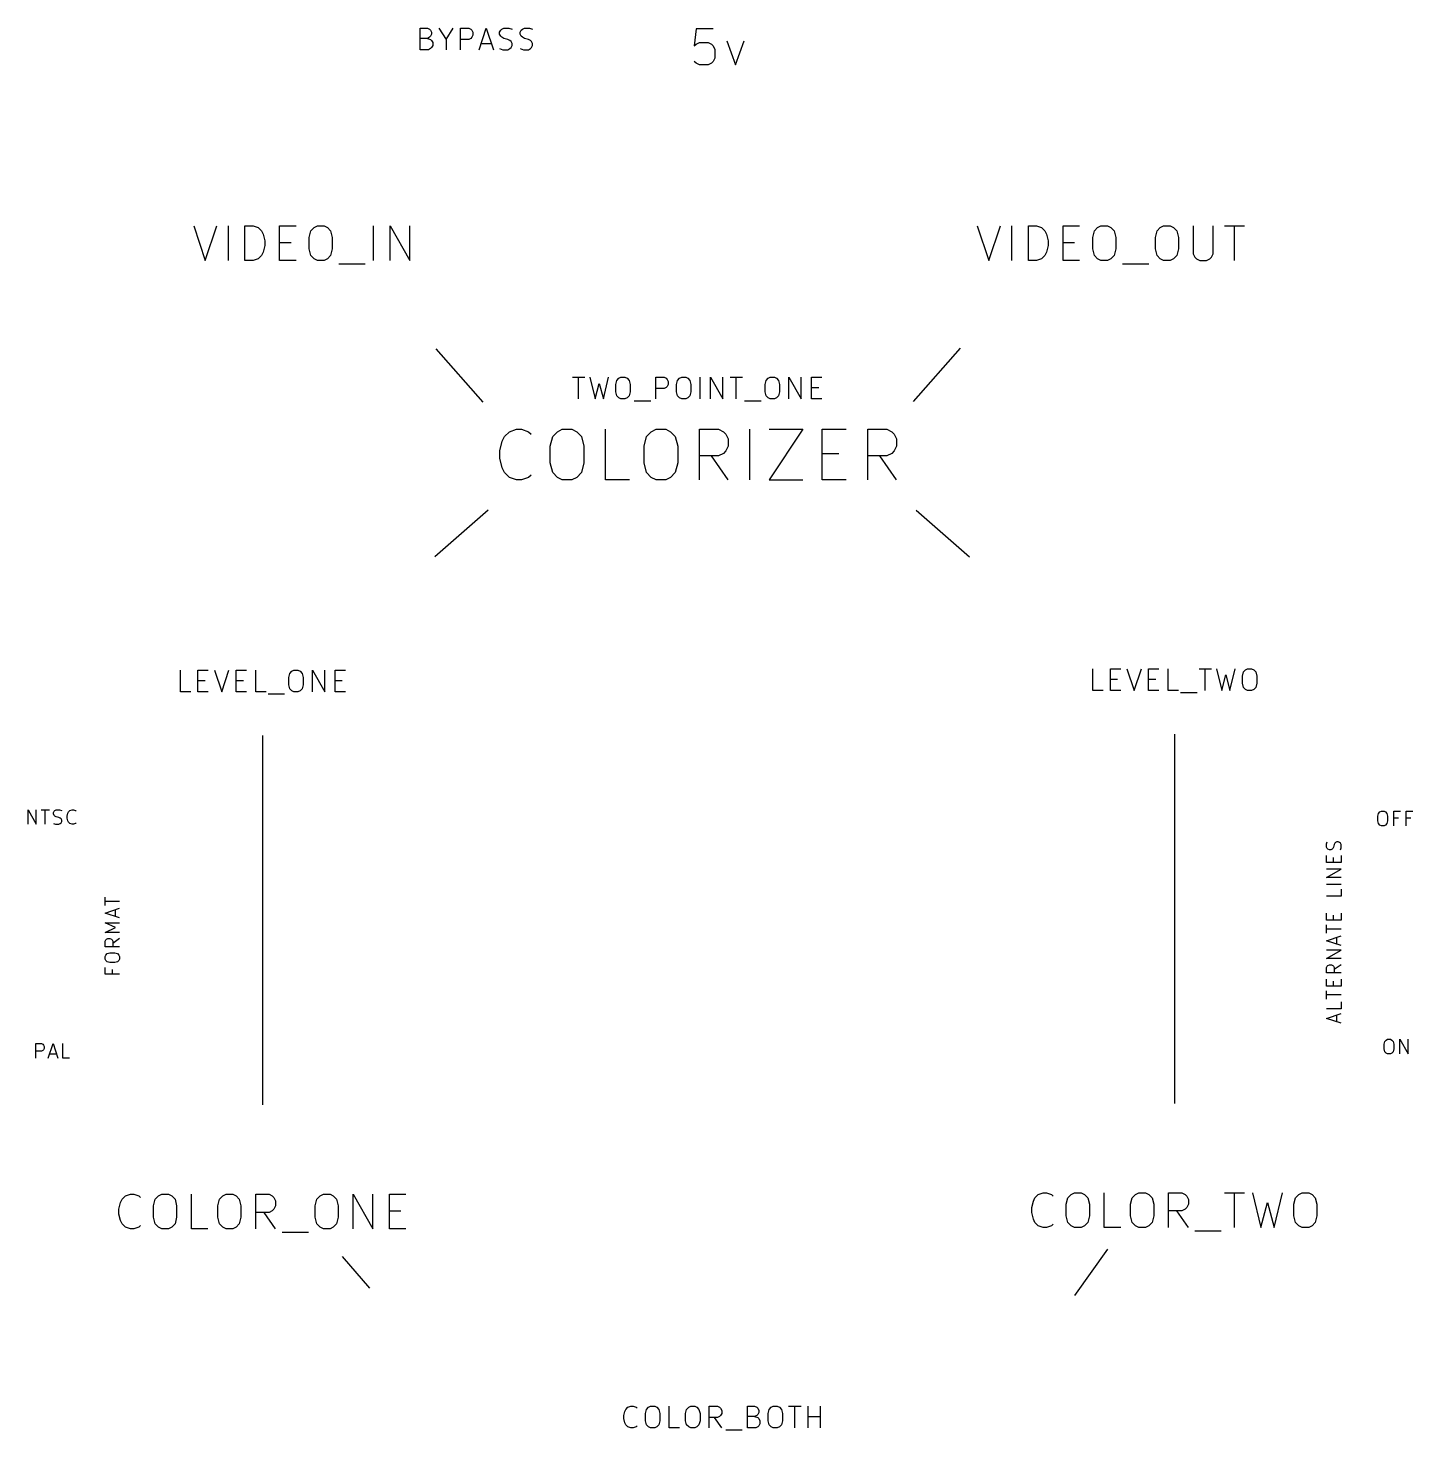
# Model space of a CAD drawing. Header units: centimetres. Extents: x 0.22 to 9.82, y 0.17 to 9.89.
import ezdxf

# ---------------------------------------------------------------- set-up
doc = ezdxf.new("R2010")
doc.units = ezdxf.units.CM
doc.layers.get('0').update_dxf_attribs({"linetype": 'CONTINUOUS'})

msp = doc.modelspace()

# ---------------------------------------------------------------- linework, layer by layer
at = {"color": 7}
for points in [[(2.991786, 9.815894), (3.013214, 9.808751), (3.020357, 9.801609), (3.0275, 9.787323), (3.0275, 9.765894), (3.020357, 9.751609), (3.013214, 9.744466), (2.998928, 9.737323), (2.941786, 9.737323), (2.941786, 9.887323), (2.991786, 9.887323), (3.006071, 9.88018), (3.013214, 9.873037), (3.020357, 9.858752), (3.020357, 9.844466), (3.013214, 9.83018), (3.006071, 9.823037), (2.991786, 9.815894), (2.941786, 9.815894)], [(3.070357, 9.887323), (3.120357, 9.808751), (3.170357, 9.887323)], [(3.220357, 9.737323), (3.220357, 9.887323), (3.2775, 9.887323), (3.291786, 9.88018), (3.298928, 9.873037), (3.306071, 9.858752), (3.306071, 9.837323), (3.298928, 9.823037), (3.291786, 9.815894), (3.2775, 9.808751), (3.220357, 9.808751)], [(3.348928, 9.737323), (3.398928, 9.887323), (3.448929, 9.737323)], [(3.491786, 9.744466), (3.513214, 9.737323), (3.548928, 9.737323), (3.563214, 9.744466), (3.570357, 9.751609), (3.5775, 9.765894), (3.5775, 9.78018), (3.570357, 9.794466), (3.563214, 9.801609), (3.548928, 9.808751), (3.520357, 9.815894), (3.506071, 9.823037), (3.498928, 9.83018), (3.491786, 9.844466), (3.491786, 9.858752), (3.498928, 9.873037), (3.506071, 9.88018), (3.520357, 9.887323), (3.556071, 9.887323), (3.5775, 9.88018)], [(3.634643, 9.744466), (3.656071, 9.737323), (3.691786, 9.737323), (3.706071, 9.744466), (3.713214, 9.751609), (3.720357, 9.765894), (3.720357, 9.78018), (3.713214, 9.794466), (3.706071, 9.801609), (3.691786, 9.808751), (3.663214, 9.815894), (3.648928, 9.823037), (3.641786, 9.83018), (3.634643, 9.844466), (3.634643, 9.858752), (3.641786, 9.873037), (3.648928, 9.88018), (3.663214, 9.887323), (3.698928, 9.887323), (3.720357, 9.88018)], [(4.971786, 9.882085), (4.852738, 9.882085), (4.840833, 9.763037), (4.852738, 9.774942), (4.876548, 9.786847), (4.936071, 9.786847), (4.959881, 9.774942), (4.971786, 9.763037), (4.98369, 9.739228), (4.98369, 9.679704), (4.971786, 9.655894), (4.959881, 9.64399), (4.936071, 9.632085), (4.876548, 9.632085), (4.852738, 9.64399), (4.840833, 9.655894)], [(3.120357, 9.808751), (3.120357, 9.737323)], [(3.363214, 9.78018), (3.434643, 9.78018)], [(5.067024, 9.798751), (5.126548, 9.632085), (5.186071, 9.798751)], [(1.371786, 8.516609), (1.451786, 8.276609), (1.531786, 8.516609)], [(1.611786, 8.276609), (1.611786, 8.516609)], [(2.080357, 8.276609), (1.966071, 8.276609), (1.966071, 8.516609), (2.080357, 8.516609)], [(2.6175, 8.276609), (2.6175, 8.516609)], [(2.731786, 8.276609), (2.731786, 8.516609), (2.868928, 8.276609), (2.868928, 8.516609)], [(6.801786, 8.516609), (6.881786, 8.276609), (6.961786, 8.516609)], [(7.041786, 8.276609), (7.041786, 8.516609)], [(7.510357, 8.276609), (7.396071, 8.276609), (7.396071, 8.516609), (7.510357, 8.516609)], [(8.298928, 8.516609), (8.298928, 8.322323), (8.310357, 8.299466), (8.321786, 8.288037), (8.344643, 8.276609), (8.390357, 8.276609), (8.413214, 8.288037), (8.424643, 8.299466), (8.436071, 8.322323), (8.436071, 8.516609)], [(8.516071, 8.516609), (8.653214, 8.516609)], [(8.584643, 8.276609), (8.584643, 8.516609)], [(1.966071, 8.402323), (2.046071, 8.402323)], [(7.396071, 8.402323), (7.476071, 8.402323)], [(2.3775, 8.253751), (2.560357, 8.253751)], [(7.8075, 8.253751), (7.990357, 8.253751)], [(3.3775, 7.29518), (3.0525, 7.66518)], [(6.6825, 7.67018), (6.3575, 7.30018)], [(3.996071, 7.467323), (4.081786, 7.467323)], [(4.038928, 7.317323), (4.038928, 7.467323)], [(4.1175, 7.467323), (4.153214, 7.317323), (4.181786, 7.424466), (4.210357, 7.317323), (4.246071, 7.467323)], [(4.574643, 7.317323), (4.574643, 7.467323), (4.631786, 7.467323), (4.646071, 7.46018), (4.653214, 7.453037), (4.660357, 7.438751), (4.660357, 7.417323), (4.653214, 7.403037), (4.646071, 7.395894), (4.631786, 7.388751), (4.574643, 7.388751)], [(4.881786, 7.317323), (4.881786, 7.467323)], [(4.953214, 7.317323), (4.953214, 7.467323), (5.038928, 7.317323), (5.038928, 7.467323)], [(5.088928, 7.467323), (5.174643, 7.467323)], [(5.131786, 7.317323), (5.131786, 7.467323)], [(5.496071, 7.317323), (5.496071, 7.467323), (5.581786, 7.317323), (5.581786, 7.467323)], [(5.724643, 7.317323), (5.653214, 7.317323), (5.653214, 7.467323), (5.724643, 7.467323)], [(5.653214, 7.395894), (5.703214, 7.395894)], [(4.424643, 7.303037), (4.538928, 7.303037)], [(5.188928, 7.303037), (5.303214, 7.303037)], [(3.709167, 6.79018), (3.6925, 6.773513), (3.6425, 6.756847), (3.609167, 6.756847), (3.559167, 6.773513), (3.525833, 6.806847), (3.509167, 6.84018), (3.4925, 6.906847), (3.4925, 6.956847), (3.509167, 7.023513), (3.525833, 7.056847), (3.559167, 7.09018), (3.609167, 7.106847), (3.6425, 7.106847), (3.6925, 7.09018), (3.709167, 7.073513)], [(4.3925, 6.756847), (4.225833, 6.756847), (4.225833, 7.106847)], [(4.875833, 6.756847), (4.875833, 7.106847), (5.009167, 7.106847), (5.0425, 7.09018), (5.059167, 7.073513), (5.075833, 7.04018), (5.075833, 6.99018), (5.059167, 6.956847), (5.0425, 6.94018), (5.009167, 6.923513), (4.875833, 6.923513)], [(5.225833, 6.756847), (5.225833, 7.106847)], [(5.359167, 7.106847), (5.5925, 7.106847), (5.359167, 6.756847), (5.5925, 6.756847)], [(5.8925, 6.756847), (5.725833, 6.756847), (5.725833, 7.106847), (5.8925, 7.106847)], [(6.0425, 6.756847), (6.0425, 7.106847), (6.175833, 7.106847), (6.209167, 7.09018), (6.225833, 7.073513), (6.2425, 7.04018), (6.2425, 6.99018), (6.225833, 6.956847), (6.209167, 6.94018), (6.175833, 6.923513), (6.0425, 6.923513)], [(5.075833, 6.756847), (4.959167, 6.923513)], [(5.725833, 6.94018), (5.8425, 6.94018)], [(6.2425, 6.756847), (6.125833, 6.923513)], [(3.4125, 6.54768), (3.0425, 6.22268)], [(6.7475, 6.22018), (6.3775, 6.54518)], [(7.674643, 5.297323), (7.603214, 5.297323), (7.603214, 5.447323)], [(7.796071, 5.297323), (7.724643, 5.297323), (7.724643, 5.447323), (7.796071, 5.447323)], [(7.838928, 5.447323), (7.888928, 5.297323), (7.938928, 5.447323)], [(8.060357, 5.297323), (7.988928, 5.297323), (7.988928, 5.447323), (8.060357, 5.447323)], [(8.196071, 5.297323), (8.124643, 5.297323), (8.124643, 5.447323)], [(8.338928, 5.447323), (8.424643, 5.447323)], [(8.381786, 5.297323), (8.381786, 5.447323)], [(8.460357, 5.447323), (8.496071, 5.297323), (8.524643, 5.404466), (8.553214, 5.297323), (8.588928, 5.447323)], [(1.351071, 5.287323), (1.279643, 5.287323), (1.279643, 5.437323)], [(1.4725, 5.287323), (1.401071, 5.287323), (1.401071, 5.437323), (1.4725, 5.437323)], [(1.401071, 5.365894), (1.451071, 5.365894)], [(1.515357, 5.437323), (1.565357, 5.287323), (1.615357, 5.437323)], [(1.736786, 5.287323), (1.665357, 5.287323), (1.665357, 5.437323), (1.736786, 5.437323)], [(1.665357, 5.365894), (1.715357, 5.365894)], [(1.8725, 5.287323), (1.801071, 5.287323), (1.801071, 5.437323)], [(2.193928, 5.287323), (2.193928, 5.437323), (2.279643, 5.287323), (2.279643, 5.437323)], [(2.4225, 5.287323), (2.351071, 5.287323), (2.351071, 5.437323), (2.4225, 5.437323)], [(2.351071, 5.365894), (2.401071, 5.365894)], [(7.724643, 5.375894), (7.774643, 5.375894)], [(7.988928, 5.375894), (8.038928, 5.375894)], [(1.886786, 5.273037), (2.001071, 5.273037)], [(8.210357, 5.283037), (8.324643, 5.283037)], [(1.8475, 4.98518), (1.8475, 2.42518)], [(8.1675, 4.99518), (8.1675, 2.43518)], [(0.223214, 4.369942), (0.223214, 4.469942), (0.280357, 4.369942), (0.280357, 4.469942)], [(0.31369, 4.469942), (0.370833, 4.469942)], [(0.342262, 4.369942), (0.342262, 4.469942)], [(0.399405, 4.374704), (0.41369, 4.369942), (0.4375, 4.369942), (0.447024, 4.374704), (0.451786, 4.379466), (0.456548, 4.38899), (0.456548, 4.398513), (0.451786, 4.408037), (0.447024, 4.412799), (0.4375, 4.417561), (0.418452, 4.422323), (0.408928, 4.427085), (0.404167, 4.431847), (0.399405, 4.44137), (0.399405, 4.450894), (0.404167, 4.460418), (0.408928, 4.46518), (0.418452, 4.469942), (0.442262, 4.469942), (0.456548, 4.46518)], [(0.556548, 4.379466), (0.551786, 4.374704), (0.5375, 4.369942), (0.527976, 4.369942), (0.51369, 4.374704), (0.504167, 4.384228), (0.499405, 4.393751), (0.494643, 4.412799), (0.494643, 4.427085), (0.499405, 4.446132), (0.504167, 4.455656), (0.51369, 4.46518), (0.527976, 4.469942), (0.5375, 4.469942), (0.551786, 4.46518), (0.556548, 4.460418)], [(9.687976, 4.359942), (9.687976, 4.459942), (9.735595, 4.459942)], [(9.72131, 4.412323), (9.687976, 4.412323)], [(9.77369, 4.359942), (9.77369, 4.459942), (9.821309, 4.459942)], [(9.807024, 4.412323), (9.77369, 4.412323)], [(9.317976, 4.191847), (9.322738, 4.206132), (9.322738, 4.229942), (9.317976, 4.239466), (9.313214, 4.244228), (9.30369, 4.24899), (9.294167, 4.24899), (9.284643, 4.244228), (9.279881, 4.239466), (9.275119, 4.229942), (9.270357, 4.210894), (9.265595, 4.20137), (9.260833, 4.196609), (9.251309, 4.191847), (9.241786, 4.191847), (9.232262, 4.196609), (9.2275, 4.20137), (9.222738, 4.210894), (9.222738, 4.234704), (9.2275, 4.24899)], [(9.322738, 4.153752), (9.322738, 4.106132), (9.222738, 4.106132), (9.222738, 4.153752)], [(9.270357, 4.106132), (9.270357, 4.139466)], [(9.322738, 4.001371), (9.222738, 4.001371), (9.322738, 4.058513), (9.222738, 4.058513)], [(9.322738, 3.953752), (9.222738, 3.953752)], [(9.322738, 3.920418), (9.322738, 3.872799), (9.222738, 3.872799)], [(0.757738, 3.806847), (0.757738, 3.86399)], [(0.857738, 3.835418), (0.757738, 3.835418)], [(0.857738, 3.721132), (0.757738, 3.754466), (0.857738, 3.787799)], [(0.829167, 3.730656), (0.829167, 3.778275)], [(9.322738, 3.753751), (9.322738, 3.706132), (9.222738, 3.706132), (9.222738, 3.753751)], [(9.270357, 3.706132), (9.270357, 3.739466)], [(0.857738, 3.621132), (0.757738, 3.621132), (0.829167, 3.654466), (0.757738, 3.687799), (0.857738, 3.687799)], [(9.222738, 3.615656), (9.222738, 3.672799)], [(9.322738, 3.644228), (9.222738, 3.644228)], [(9.322738, 3.529942), (9.222738, 3.563275), (9.322738, 3.596609)], [(0.857738, 3.521132), (0.757738, 3.521132), (0.757738, 3.559228), (0.7625, 3.568752), (0.767262, 3.573513), (0.776786, 3.578275), (0.791071, 3.578275), (0.800595, 3.573513), (0.805357, 3.568752), (0.810119, 3.559228), (0.810119, 3.521132)], [(0.857738, 3.578275), (0.810119, 3.544942)], [(9.294167, 3.539466), (9.294167, 3.587085)], [(9.322738, 3.439466), (9.222738, 3.439466), (9.322738, 3.496609), (9.222738, 3.496609)], [(0.857738, 3.330656), (0.757738, 3.330656), (0.757738, 3.378275)], [(0.805357, 3.36399), (0.805357, 3.330656)], [(9.322738, 3.339466), (9.222738, 3.339466), (9.222738, 3.377561), (9.2275, 3.387085), (9.232262, 3.391847), (9.241786, 3.396609), (9.256071, 3.396609), (9.265595, 3.391847), (9.270357, 3.387085), (9.275119, 3.377561), (9.275119, 3.339466)], [(9.322738, 3.396609), (9.275119, 3.363275)], [(9.322738, 3.296609), (9.322738, 3.24899), (9.222738, 3.24899), (9.222738, 3.296609)], [(9.222738, 3.158513), (9.222738, 3.215656)], [(9.270357, 3.24899), (9.270357, 3.282323)], [(9.322738, 3.187085), (9.222738, 3.187085)], [(9.322738, 3.139466), (9.322738, 3.091847), (9.222738, 3.091847)], [(9.322738, 2.991847), (9.222738, 3.02518), (9.322738, 3.058513)], [(9.294167, 3.001371), (9.294167, 3.04899)], [(0.277976, 2.749942), (0.277976, 2.849942), (0.316071, 2.849942), (0.325595, 2.84518), (0.330357, 2.840418), (0.335119, 2.830894), (0.335119, 2.816609), (0.330357, 2.807085), (0.325595, 2.802323), (0.316071, 2.797561), (0.277976, 2.797561)], [(0.36369, 2.749942), (0.397024, 2.849942), (0.430357, 2.749942)], [(0.511309, 2.749942), (0.46369, 2.749942), (0.46369, 2.849942)], [(9.73131, 2.779942), (9.73131, 2.879942), (9.788452, 2.779942), (9.788452, 2.879942)], [(0.373214, 2.778513), (0.420833, 2.778513)], [(1.001786, 1.589466), (0.990357, 1.578037), (0.956071, 1.566609), (0.933214, 1.566609), (0.898928, 1.578037), (0.876071, 1.600894), (0.864643, 1.623751), (0.853214, 1.669466), (0.853214, 1.703751), (0.864643, 1.749466), (0.876071, 1.772323), (0.898928, 1.79518), (0.933214, 1.806609), (0.956071, 1.806609), (0.990357, 1.79518), (1.001786, 1.783751)], [(1.470357, 1.566609), (1.356071, 1.566609), (1.356071, 1.806609)], [(1.801786, 1.566609), (1.801786, 1.806609), (1.893214, 1.806609), (1.916071, 1.79518), (1.9275, 1.783751), (1.938928, 1.760894), (1.938928, 1.726609), (1.9275, 1.703751), (1.916071, 1.692323), (1.893214, 1.680894), (1.801786, 1.680894)], [(2.476071, 1.566609), (2.476071, 1.806609), (2.613214, 1.566609), (2.613214, 1.806609)], [(2.841786, 1.566609), (2.7275, 1.566609), (2.7275, 1.806609), (2.841786, 1.806609)], [(7.3275, 1.599466), (7.316071, 1.588037), (7.281786, 1.576609), (7.258928, 1.576609), (7.224643, 1.588037), (7.201786, 1.610894), (7.190357, 1.633752), (7.178928, 1.679466), (7.178928, 1.713752), (7.190357, 1.759466), (7.201786, 1.782323), (7.224643, 1.80518), (7.258928, 1.816609), (7.281786, 1.816609), (7.316071, 1.80518), (7.3275, 1.793752)], [(7.796071, 1.576609), (7.681786, 1.576609), (7.681786, 1.816609)], [(8.1275, 1.576609), (8.1275, 1.816609), (8.218928, 1.816609), (8.241786, 1.80518), (8.253214, 1.793752), (8.264643, 1.770894), (8.264643, 1.736609), (8.253214, 1.713752), (8.241786, 1.702323), (8.218928, 1.690894), (8.1275, 1.690894)], [(8.516071, 1.816609), (8.653214, 1.816609)], [(8.584643, 1.576609), (8.584643, 1.816609)], [(8.710357, 1.816609), (8.7675, 1.576609), (8.813214, 1.748037), (8.858928, 1.576609), (8.916071, 1.816609)], [(1.938928, 1.566609), (1.858928, 1.680894)], [(2.7275, 1.692323), (2.8075, 1.692323)], [(8.264643, 1.576609), (8.184643, 1.690894)], [(1.984643, 1.543752), (2.1675, 1.543752)], [(8.310357, 1.553752), (8.493214, 1.553752)], [(2.5925, 1.15518), (2.4025, 1.37518)], [(7.4775, 1.10518), (7.7075, 1.42518)], [(4.444643, 0.201609), (4.4375, 0.194466), (4.416071, 0.187323), (4.401786, 0.187323), (4.380357, 0.194466), (4.366071, 0.208751), (4.358929, 0.223037), (4.351786, 0.251609), (4.351786, 0.273037), (4.358929, 0.301609), (4.366071, 0.315894), (4.380357, 0.33018), (4.401786, 0.337323), (4.416071, 0.337323), (4.4375, 0.33018), (4.444643, 0.323037)], [(4.7375, 0.187323), (4.666071, 0.187323), (4.666071, 0.337323)], [(4.944643, 0.187323), (4.944643, 0.337323), (5.001786, 0.337323), (5.016071, 0.33018), (5.023214, 0.323037), (5.030357, 0.308751), (5.030357, 0.287323), (5.023214, 0.273037), (5.016071, 0.265894), (5.001786, 0.258752), (4.944643, 0.258752)], [(5.258928, 0.265894), (5.280357, 0.258752), (5.2875, 0.251609), (5.294643, 0.237323), (5.294643, 0.215894), (5.2875, 0.201609), (5.280357, 0.194466), (5.266071, 0.187323), (5.208928, 0.187323), (5.208928, 0.337323), (5.258928, 0.337323), (5.273214, 0.33018), (5.280357, 0.323037), (5.2875, 0.308751), (5.2875, 0.294466), (5.280357, 0.28018), (5.273214, 0.273037), (5.258928, 0.265894), (5.208928, 0.265894)], [(5.494643, 0.337323), (5.580357, 0.337323)], [(5.5375, 0.187323), (5.5375, 0.337323)], [(5.630357, 0.187323), (5.630357, 0.337323)], [(5.716071, 0.187323), (5.716071, 0.337323)], [(5.030357, 0.187323), (4.980357, 0.258752)], [(5.630357, 0.265894), (5.716071, 0.265894)], [(5.058928, 0.173037), (5.173214, 0.173037)]]:
    msp.add_lwpolyline(points, dxfattribs=at)
for points in [[(1.726071, 8.276609), (1.726071, 8.516609), (1.783214, 8.516609), (1.8175, 8.50518), (1.840357, 8.482323), (1.851786, 8.459466), (1.863214, 8.413752), (1.863214, 8.379466), (1.851786, 8.333751), (1.840357, 8.310894), (1.8175, 8.288037), (1.783214, 8.276609)], [(2.228928, 8.516609), (2.274643, 8.516609), (2.2975, 8.50518), (2.320357, 8.482323), (2.331786, 8.436609), (2.331786, 8.356609), (2.320357, 8.310894), (2.2975, 8.288037), (2.274643, 8.276609), (2.228928, 8.276609), (2.206071, 8.288037), (2.183214, 8.310894), (2.171786, 8.356609), (2.171786, 8.436609), (2.183214, 8.482323), (2.206071, 8.50518)], [(7.156071, 8.276609), (7.156071, 8.516609), (7.213214, 8.516609), (7.2475, 8.50518), (7.270357, 8.482323), (7.281786, 8.459466), (7.293214, 8.413752), (7.293214, 8.379466), (7.281786, 8.333751), (7.270357, 8.310894), (7.2475, 8.288037), (7.213214, 8.276609)], [(7.658929, 8.516609), (7.704643, 8.516609), (7.7275, 8.50518), (7.750357, 8.482323), (7.761786, 8.436609), (7.761786, 8.356609), (7.750357, 8.310894), (7.7275, 8.288037), (7.704643, 8.276609), (7.658929, 8.276609), (7.636071, 8.288037), (7.613214, 8.310894), (7.601786, 8.356609), (7.601786, 8.436609), (7.613214, 8.482323), (7.636071, 8.50518)], [(8.093214, 8.516609), (8.138929, 8.516609), (8.161786, 8.50518), (8.184643, 8.482323), (8.196071, 8.436609), (8.196071, 8.356609), (8.184643, 8.310894), (8.161786, 8.288037), (8.138929, 8.276609), (8.093214, 8.276609), (8.070357, 8.288037), (8.0475, 8.310894), (8.036071, 8.356609), (8.036071, 8.436609), (8.0475, 8.482323), (8.070357, 8.50518)], [(4.331786, 7.467323), (4.360357, 7.467323), (4.374643, 7.46018), (4.388928, 7.445894), (4.396071, 7.417323), (4.396071, 7.367323), (4.388928, 7.338751), (4.374643, 7.324466), (4.360357, 7.317323), (4.331786, 7.317323), (4.3175, 7.324466), (4.303214, 7.338751), (4.296071, 7.367323), (4.296071, 7.417323), (4.303214, 7.445894), (4.3175, 7.46018)], [(4.753214, 7.467323), (4.781786, 7.467323), (4.796071, 7.46018), (4.810357, 7.445894), (4.8175, 7.417323), (4.8175, 7.367323), (4.810357, 7.338751), (4.796071, 7.324466), (4.781786, 7.317323), (4.753214, 7.317323), (4.738929, 7.324466), (4.724643, 7.338751), (4.7175, 7.367323), (4.7175, 7.417323), (4.724643, 7.445894), (4.738929, 7.46018)], [(5.3675, 7.467323), (5.396071, 7.467323), (5.410357, 7.46018), (5.424643, 7.445894), (5.431786, 7.417323), (5.431786, 7.367323), (5.424643, 7.338751), (5.410357, 7.324466), (5.396071, 7.317323), (5.3675, 7.317323), (5.353214, 7.324466), (5.338928, 7.338751), (5.331786, 7.367323), (5.331786, 7.417323), (5.338928, 7.445894), (5.353214, 7.46018)], [(3.925833, 7.106847), (3.9925, 7.106847), (4.025833, 7.09018), (4.059167, 7.056847), (4.075833, 6.99018), (4.075833, 6.873513), (4.059167, 6.806847), (4.025833, 6.773513), (3.9925, 6.756847), (3.925833, 6.756847), (3.8925, 6.773513), (3.859167, 6.806847), (3.8425, 6.873513), (3.8425, 6.99018), (3.859167, 7.056847), (3.8925, 7.09018)], [(4.575833, 7.106847), (4.6425, 7.106847), (4.675833, 7.09018), (4.709167, 7.056847), (4.725833, 6.99018), (4.725833, 6.873513), (4.709167, 6.806847), (4.675833, 6.773513), (4.6425, 6.756847), (4.575833, 6.756847), (4.5425, 6.773513), (4.509167, 6.806847), (4.4925, 6.873513), (4.4925, 6.99018), (4.509167, 7.056847), (4.5425, 7.09018)], [(8.674643, 5.447323), (8.703214, 5.447323), (8.7175, 5.44018), (8.731786, 5.425894), (8.738929, 5.397323), (8.738929, 5.347323), (8.731786, 5.318751), (8.7175, 5.304466), (8.703214, 5.297323), (8.674643, 5.297323), (8.660357, 5.304466), (8.646071, 5.318751), (8.638929, 5.347323), (8.638929, 5.397323), (8.646071, 5.425894), (8.660357, 5.44018)], [(2.065357, 5.437323), (2.093929, 5.437323), (2.108214, 5.43018), (2.1225, 5.415894), (2.129643, 5.387323), (2.129643, 5.337323), (2.1225, 5.308751), (2.108214, 5.294466), (2.093929, 5.287323), (2.065357, 5.287323), (2.051071, 5.294466), (2.036786, 5.308751), (2.029643, 5.337323), (2.029643, 5.387323), (2.036786, 5.415894), (2.051071, 5.43018)], [(9.602262, 4.459942), (9.621309, 4.459942), (9.630833, 4.45518), (9.640357, 4.445656), (9.645119, 4.426609), (9.645119, 4.393275), (9.640357, 4.374228), (9.630833, 4.364704), (9.621309, 4.359942), (9.602262, 4.359942), (9.592738, 4.364704), (9.583214, 4.374228), (9.578452, 4.393275), (9.578452, 4.426609), (9.583214, 4.445656), (9.592738, 4.45518)], [(0.757738, 3.435418), (0.757738, 3.454466), (0.7625, 3.46399), (0.772024, 3.473513), (0.791071, 3.478275), (0.824405, 3.478275), (0.843452, 3.473513), (0.852976, 3.46399), (0.857738, 3.454466), (0.857738, 3.435418), (0.852976, 3.425894), (0.843452, 3.416371), (0.824405, 3.411609), (0.791071, 3.411609), (0.772024, 3.416371), (0.7625, 3.425894)], [(9.645595, 2.879942), (9.664643, 2.879942), (9.674167, 2.87518), (9.68369, 2.865656), (9.688452, 2.846609), (9.688452, 2.813275), (9.68369, 2.794228), (9.674167, 2.784704), (9.664643, 2.779942), (9.645595, 2.779942), (9.636071, 2.784704), (9.626548, 2.794228), (9.621786, 2.813275), (9.621786, 2.846609), (9.626548, 2.865656), (9.636071, 2.87518)], [(1.150357, 1.806609), (1.196071, 1.806609), (1.218928, 1.79518), (1.241786, 1.772323), (1.253214, 1.726609), (1.253214, 1.646609), (1.241786, 1.600894), (1.218928, 1.578037), (1.196071, 1.566609), (1.150357, 1.566609), (1.1275, 1.578037), (1.104643, 1.600894), (1.093214, 1.646609), (1.093214, 1.726609), (1.104643, 1.772323), (1.1275, 1.79518)], [(1.596071, 1.806609), (1.641786, 1.806609), (1.664643, 1.79518), (1.6875, 1.772323), (1.698928, 1.726609), (1.698928, 1.646609), (1.6875, 1.600894), (1.664643, 1.578037), (1.641786, 1.566609), (1.596071, 1.566609), (1.573214, 1.578037), (1.550357, 1.600894), (1.538928, 1.646609), (1.538928, 1.726609), (1.550357, 1.772323), (1.573214, 1.79518)], [(2.270357, 1.806609), (2.316071, 1.806609), (2.338928, 1.79518), (2.361786, 1.772323), (2.373214, 1.726609), (2.373214, 1.646609), (2.361786, 1.600894), (2.338928, 1.578037), (2.316071, 1.566609), (2.270357, 1.566609), (2.2475, 1.578037), (2.224643, 1.600894), (2.213214, 1.646609), (2.213214, 1.726609), (2.224643, 1.772323), (2.2475, 1.79518)], [(7.476071, 1.816609), (7.521786, 1.816609), (7.544643, 1.80518), (7.5675, 1.782323), (7.578928, 1.736609), (7.578928, 1.656609), (7.5675, 1.610894), (7.544643, 1.588037), (7.521786, 1.576609), (7.476071, 1.576609), (7.453214, 1.588037), (7.430357, 1.610894), (7.418928, 1.656609), (7.418928, 1.736609), (7.430357, 1.782323), (7.453214, 1.80518)], [(7.921786, 1.816609), (7.9675, 1.816609), (7.990357, 1.80518), (8.013214, 1.782323), (8.024643, 1.736609), (8.024643, 1.656609), (8.013214, 1.610894), (7.990357, 1.588037), (7.9675, 1.576609), (7.921786, 1.576609), (7.898928, 1.588037), (7.876071, 1.610894), (7.864643, 1.656609), (7.864643, 1.736609), (7.876071, 1.782323), (7.898928, 1.80518)], [(9.053214, 1.816609), (9.098928, 1.816609), (9.121786, 1.80518), (9.144643, 1.782323), (9.156071, 1.736609), (9.156071, 1.656609), (9.144643, 1.610894), (9.121786, 1.588037), (9.098928, 1.576609), (9.053214, 1.576609), (9.030357, 1.588037), (9.0075, 1.610894), (8.996071, 1.656609), (8.996071, 1.736609), (9.0075, 1.782323), (9.030357, 1.80518)], [(4.5375, 0.337323), (4.566071, 0.337323), (4.580357, 0.33018), (4.594643, 0.315894), (4.601786, 0.287323), (4.601786, 0.237323), (4.594643, 0.208751), (4.580357, 0.194466), (4.566071, 0.187323), (4.5375, 0.187323), (4.523214, 0.194466), (4.508928, 0.208751), (4.501786, 0.237323), (4.501786, 0.287323), (4.508928, 0.315894), (4.523214, 0.33018)], [(4.816071, 0.337323), (4.844643, 0.337323), (4.858929, 0.33018), (4.873214, 0.315894), (4.880357, 0.287323), (4.880357, 0.237323), (4.873214, 0.208751), (4.858929, 0.194466), (4.844643, 0.187323), (4.816071, 0.187323), (4.801786, 0.194466), (4.7875, 0.208751), (4.780357, 0.237323), (4.780357, 0.287323), (4.7875, 0.315894), (4.801786, 0.33018)], [(5.3875, 0.337323), (5.416071, 0.337323), (5.430357, 0.33018), (5.444643, 0.315894), (5.451786, 0.287323), (5.451786, 0.237323), (5.444643, 0.208751), (5.430357, 0.194466), (5.416071, 0.187323), (5.3875, 0.187323), (5.373214, 0.194466), (5.358928, 0.208751), (5.351786, 0.237323), (5.351786, 0.287323), (5.358928, 0.315894), (5.373214, 0.33018)]]:
    msp.add_lwpolyline(points, close=True, dxfattribs=at)

doc.saveas('drawing.dxf')
